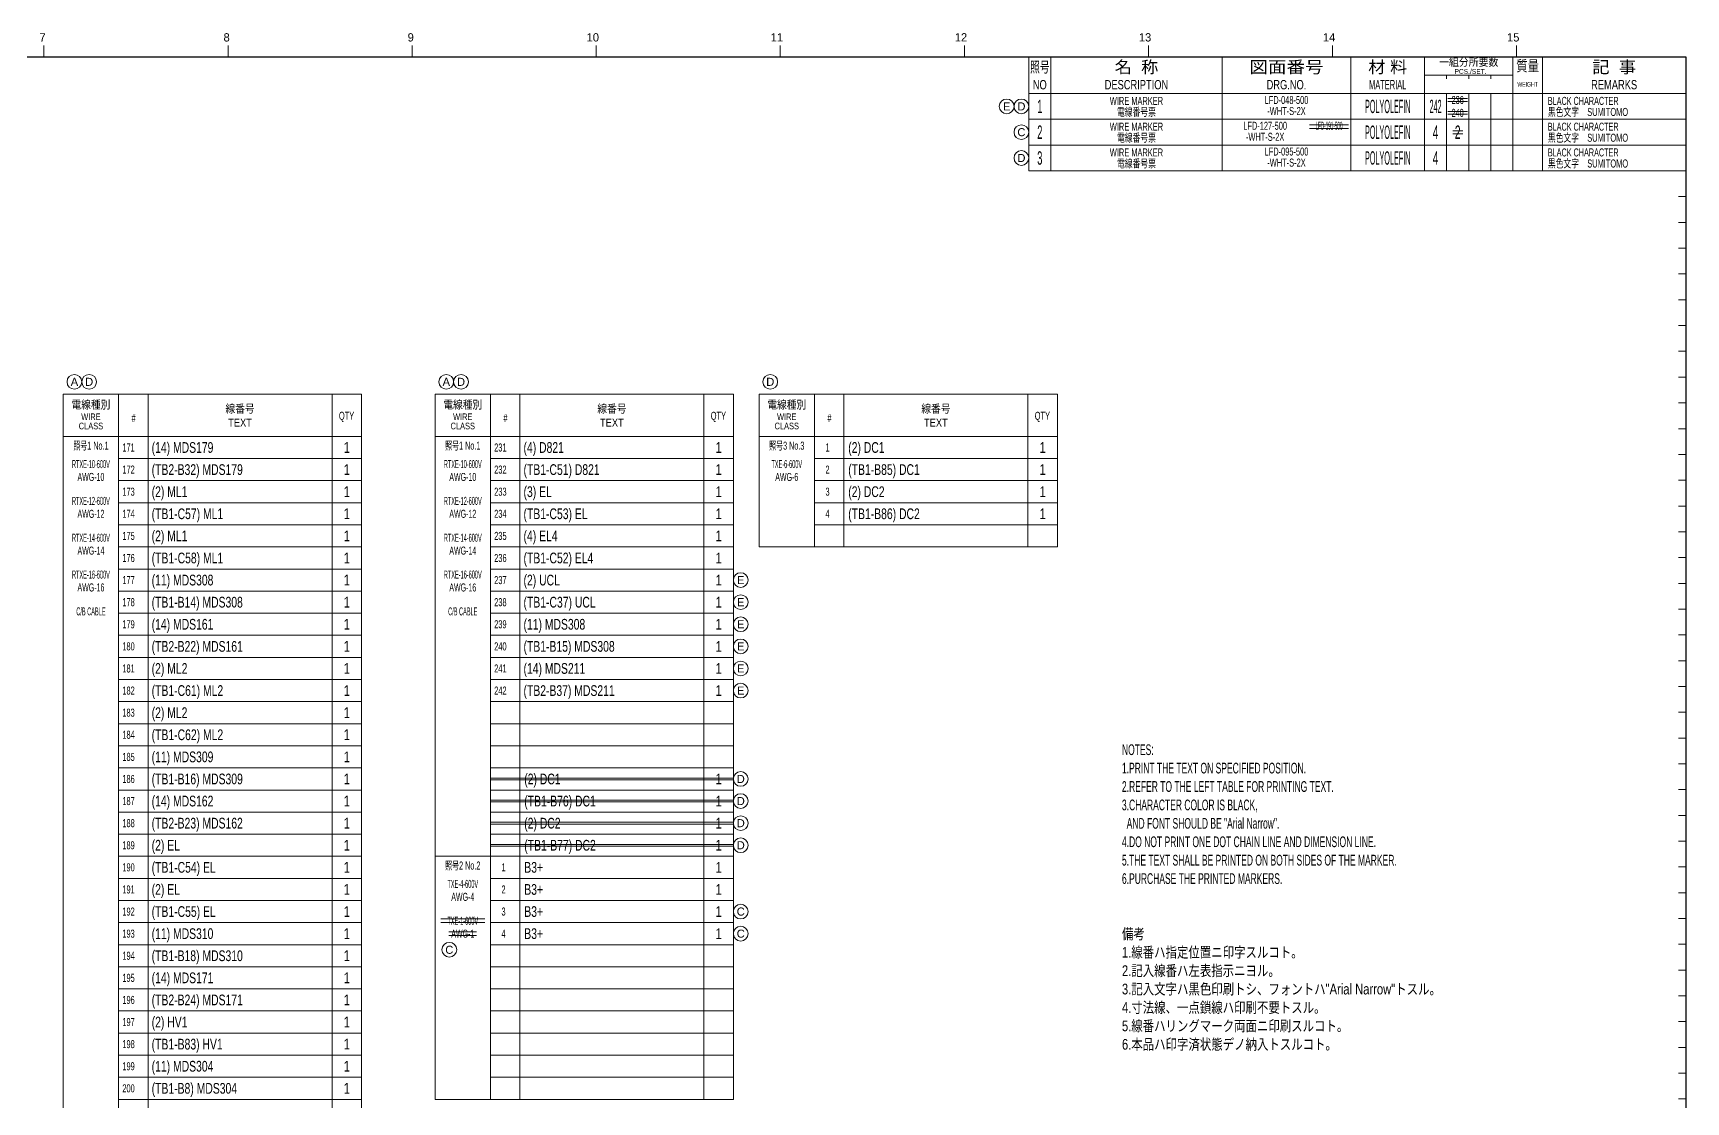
# Model space of a CAD drawing. Header units: millimetres. Extents: x 10 to 832, y 7 to 590.
# Drawn here: x 382.5 to 831.5, y 300.2 to 590.4 of the extents above; entities that cross this region are included whole.
import ezdxf
from ezdxf.enums import TextEntityAlignment as Align

# ---------------------------------------------------------------- set-up
doc = ezdxf.new("R2010")
doc.units = ezdxf.units.MM
for name, color, linetype in [('GR1_01', 7, 'Continuous'), ('GR1_02', 7, 'Continuous'), ('GR1_03', 7, 'Continuous'), ('GR1_05', 7, 'Continuous'), ('QTY', 7, 'Continuous'), ('図面枠B6M', 7, 'Continuous'), ('表題、部品表_01', 7, 'Continuous'), ('表題、部品表_02', 7, 'Continuous'), ('表題、部品表_03', 7, 'Continuous'), ('訂正記号', 7, 'Continuous')]:
    doc.layers.add(name, color=color, linetype=linetype)
doc.styles.add('HG丸ｺﾞｼｯｸM-PRO', font='')
doc.styles.get('HG丸ｺﾞｼｯｸM-PRO').set_extended_font_data('HG丸ｺﾞｼｯｸM-PRO')

# ---------------------------------------------------------------- blocks, each defined once
blk = doc.blocks.new('BLKF023')
at = {"layer": '図面枠B6M', "color": 2, "linetype": 'Continuous', "lineweight": 25}
for p, q in [((35.5, 584), (831.5, 584)), ((831.5, 584), (831.5, 15))]:
    blk.add_line(p, q, dxfattribs=at)
at = {"layer": '図面枠B6M', "color": 4, "linetype": 'Continuous', "lineweight": 13}
for p, q in [((385.5, 587), (385.5, 584)), ((435.5, 587), (435.5, 584)), ((485.5, 587), (485.5, 584)), ((535.5, 587), (535.5, 584)), ((585.5, 587), (585.5, 584)), ((635.5, 587), (635.5, 584)), ((685.5, 587), (685.5, 584)), ((735.5, 587), (735.5, 584)), ((785.5, 587), (785.5, 584)), ((829.5, 567), (831.5, 567)), ((829.5, 560), (831.5, 560)), ((829.5, 553), (831.5, 553)), ((829.5, 546), (831.5, 546)), ((829.5, 539), (831.5, 539)), ((829.5, 532), (831.5, 532)), ((829.5, 525), (831.5, 525)), ((829.5, 518), (831.5, 518)), ((829.5, 511), (831.5, 511)), ((829.5, 504), (831.5, 504)), ((829.5, 497), (831.5, 497)), ((829.5, 490), (831.5, 490)), ((829.5, 483), (831.5, 483)), ((829.5, 476), (831.5, 476)), ((829.5, 469), (831.5, 469)), ((829.5, 462), (831.5, 462)), ((829.5, 455), (831.5, 455)), ((829.5, 448), (831.5, 448)), ((829.5, 441), (831.5, 441)), ((829.5, 434), (831.5, 434)), ((829.5, 427), (831.5, 427)), ((829.5, 420), (831.5, 420)), ((829.5, 413), (831.5, 413)), ((829.5, 406), (831.5, 406)), ((829.5, 399), (831.5, 399)), ((829.5, 392), (831.5, 392)), ((829.5, 385), (831.5, 385)), ((829.5, 378), (831.5, 378)), ((829.5, 371), (831.5, 371)), ((829.5, 364), (831.5, 364)), ((829.5, 357), (831.5, 357)), ((829.5, 350), (831.5, 350)), ((829.5, 343), (831.5, 343)), ((829.5, 336), (831.5, 336)), ((829.5, 329), (831.5, 329)), ((829.5, 322), (831.5, 322)), ((829.5, 315), (831.5, 315)), ((829.5, 308), (831.5, 308)), ((829.5, 301), (831.5, 301))]:
    blk.add_line(p, q, dxfattribs=at)
at = {"layer": '図面枠B6M', "color": 4, "linetype": 'Continuous', "lineweight": 13, "style": 'HG丸ｺﾞｼｯｸM-PRO', "width": 1.003994}
for s, height, p in [('7', 2.25, (384.29, 587.45)), ('8', 2.25, (434.29, 587.45)), ('9', 2.25, (484.29, 587.45)), ('10', 2.255, (532.9, 587.45)), ('11', 2.255, (582.9, 587.45)), ('12', 2.255, (632.9, 587.45)), ('13', 2.255, (682.9, 587.45)), ('14', 2.255, (732.9, 587.45)), ('15', 2.255, (782.9, 587.45))]:
    blk.add_text(s, height=height, dxfattribs=at).set_placement(p, align=Align.BOTTOM_LEFT)
blk = doc.blocks.new('BLKF025')
at = {"layer": '表題、部品表_02', "color": 4, "linetype": 'Continuous', "lineweight": 13}
for p, q in [((653, 574), (653, 567)), ((653, 574), (831.5, 574)), ((659, 574), (659, 567)), ((705.5, 574), (705.5, 567)), ((740.5, 574), (740.5, 567)), ((760.5, 574), (760.5, 567)), ((766.5, 574), (766.5, 567)), ((772.5, 574), (772.5, 567)), ((778.5, 567), (778.5, 574)), ((784.5, 574), (784.5, 567)), ((792.5, 574), (792.5, 567)), ((831.5, 574), (831.5, 567)), ((653, 567), (831.5, 567))]:
    blk.add_line(p, q, dxfattribs=at)
blk = doc.blocks.new('BLKF027')
at = {"layer": '表題、部品表_02', "color": 4, "linetype": 'Continuous', "lineweight": 13}
for p, q in [((653, 567), (653, 560)), ((653, 567), (831.5, 567)), ((659, 567), (659, 560)), ((705.5, 567), (705.5, 560)), ((740.5, 567), (740.5, 560)), ((760.5, 567), (760.5, 560)), ((766.5, 567), (766.5, 560)), ((772.5, 567), (772.5, 560)), ((778.5, 560), (778.5, 567)), ((784.5, 567), (784.5, 560)), ((792.5, 567), (792.5, 560)), ((831.5, 567), (831.5, 560)), ((653, 560), (831.5, 560))]:
    blk.add_line(p, q, dxfattribs=at)
blk = doc.blocks.new('BLKF030')
at = {"layer": 'GR1_01', "color": 4, "linetype": 'Continuous', "lineweight": 13}
for p, q in [((653, 584), (653, 574)), ((653, 584), (831.5, 584)), ((659, 584), (659, 574)), ((705.5, 584), (705.5, 574)), ((740.5, 584), (740.5, 574)), ((760.5, 584), (760.5, 574)), ((784.5, 584), (784.5, 574)), ((792.5, 584), (792.5, 574)), ((831.5, 584), (831.5, 574)), ((760.5, 579), (784.5, 579)), ((766.5, 578), (766.5, 579)), ((772.5, 579), (772.5, 578)), ((778.5, 579), (778.5, 578)), ((653, 574), (831.5, 574))]:
    blk.add_line(p, q, dxfattribs=at)
at = {"layer": 'GR1_01', "color": 3, "linetype": 'Continuous', "lineweight": 35, "style": 'HG丸ｺﾞｼｯｸM-PRO'}
for s, height, width, p in [('一組分所要数', 2.036, 0.966638, (772.5, 582.5)), ('照号', 2.909, 0.651535, (656, 581.2)), ('名  称', 3.273, 1.042426, (682.25, 581.2)), ('図面番号', 3.273, 1.127518, (723, 581.2)), ('材 料', 3.273, 1.042439, (750.5, 581.2)), ('PCS./SET.', 1.309, 0.862935, (773, 580)), ('質量', 2.909, 0.781842, (788.5, 581.5)), ('記  事', 3.273, 1.042426, (812, 581.2)), ('NO', 2.545, 0.740841, (656, 576.4)), ('DESCRIPTION', 2.5455, 0.741365, (682.25, 576.4)), ('DRG.NO.', 2.545, 0.741189, (723, 576.4)), ('MATERIAL', 2.545, 0.594756, (750.5, 576.4)), ('WEIGHT', 1.309, 0.635507, (788.5, 576.5)), ('REMARKS', 2.545, 0.742803, (812, 576.4))]:
    blk.add_text(s, height=height, dxfattribs=dict(at, width=width)).set_placement(p, align=Align.MIDDLE_CENTER)
blk = doc.blocks.new('BLKF029')
at = {"layer": 'GR1_01', "color": 3, "linetype": 'Continuous', "lineweight": 13}
blk.add_blockref('BLKF030', (0, 0), dxfattribs=at)
blk = doc.blocks.new('BLKF034')
at = {"layer": 'GR1_01', "color": 3, "linetype": 'Continuous', "lineweight": 13}
for p, q in [((390.77, 492.39), (390.77, 480.89)), ((390.77, 492.39), (390.77, 120.89)), ((471.77, 492.39), (390.77, 492.39)), ((405.77, 492.39), (405.77, 480.89)), ((413.77, 492.39), (413.77, 120.89)), ((463.77, 492.39), (463.77, 120.89)), ((471.77, 492.39), (471.77, 120.89)), ((471.77, 480.89), (390.77, 480.89)), ((405.77, 480.89), (405.77, 120.89)), ((405.77, 480.89), (471.77, 480.89)), ((405.77, 474.89), (471.77, 474.89)), ((405.77, 468.89), (471.77, 468.89)), ((405.77, 462.89), (471.77, 462.89)), ((405.77, 456.89), (471.77, 456.89)), ((405.77, 450.89), (471.77, 450.89)), ((405.77, 444.89), (471.77, 444.89)), ((405.77, 438.89), (471.77, 438.89)), ((405.77, 432.89), (471.77, 432.89)), ((405.77, 426.89), (471.77, 426.89)), ((405.77, 420.89), (471.77, 420.89)), ((405.77, 414.89), (471.77, 414.89)), ((405.77, 408.89), (471.77, 408.89)), ((405.77, 402.89), (471.77, 402.89)), ((405.77, 396.89), (471.77, 396.89)), ((405.77, 390.89), (471.77, 390.89)), ((405.77, 384.89), (471.77, 384.89)), ((405.77, 378.89), (471.77, 378.89)), ((405.77, 372.89), (471.77, 372.89)), ((405.77, 366.89), (471.77, 366.89)), ((405.77, 360.89), (471.77, 360.89)), ((405.77, 354.89), (471.77, 354.89)), ((405.77, 348.89), (471.77, 348.89)), ((405.77, 342.89), (471.77, 342.89)), ((405.77, 336.89), (471.77, 336.89)), ((405.77, 330.89), (471.77, 330.89)), ((405.77, 324.89), (471.77, 324.89)), ((405.77, 318.89), (471.77, 318.89)), ((405.77, 312.89), (471.77, 312.89)), ((405.77, 306.89), (471.77, 306.89)), ((405.77, 300.89), (471.77, 300.89)), ((405.77, 294.89), (471.77, 294.89)), ((405.77, 288.89), (471.77, 288.89)), ((405.77, 282.89), (471.77, 282.89)), ((405.77, 276.89), (471.77, 276.89)), ((405.77, 270.89), (471.77, 270.89)), ((405.77, 264.89), (471.77, 264.89)), ((405.77, 258.89), (471.77, 258.89)), ((405.77, 252.89), (471.77, 252.89)), ((405.77, 246.89), (471.77, 246.89)), ((405.77, 240.89), (471.77, 240.89)), ((405.77, 234.89), (471.77, 234.89)), ((405.77, 228.89), (471.77, 228.89)), ((405.77, 222.89), (471.77, 222.89)), ((405.77, 216.89), (471.77, 216.89)), ((405.77, 210.89), (471.77, 210.89)), ((405.77, 204.89), (471.77, 204.89)), ((405.77, 198.89), (471.77, 198.89)), ((405.77, 192.89), (471.77, 192.89)), ((405.77, 186.89), (471.77, 186.89)), ((405.77, 180.89), (471.77, 180.89)), ((405.77, 174.89), (471.77, 174.89)), ((405.77, 168.89), (471.77, 168.89)), ((405.77, 162.89), (471.77, 162.89)), ((405.77, 156.89), (471.77, 156.89)), ((405.77, 150.89), (471.77, 150.89)), ((405.77, 144.89), (471.77, 144.89)), ((405.77, 138.89), (471.77, 138.89)), ((405.77, 132.89), (471.77, 132.89)), ((405.77, 126.89), (471.77, 126.89)), ((390.77, 120.89), (471.77, 120.89))]:
    blk.add_line(p, q, dxfattribs=at)
at = {"layer": 'GR1_01', "color": 3, "linetype": 'Continuous', "lineweight": 13, "style": 'HG丸ｺﾞｼｯｸM-PRO'}
for s, height, width, p in [('電線種別', 2.182, 0.863284, (398.27, 489.52)), ('線番号', 2.182, 0.863284, (438.77, 488.42)), ('#', 2.18, 0.693196, (409.86, 485.9)), ('TEXT', 2.182, 0.863438, (438.77, 484.64)), ('QTY', 2.182, 0.692704, (467.7, 486.5))]:
    blk.add_text(s, height=height, dxfattribs=dict(at, width=width)).set_placement(p, align=Align.MIDDLE_CENTER)
for s, width, p in [('WIRE', 0.829808, (398.27, 484.77)), ('CLASS', 0.831675, (398.27, 482.27))]:
    blk.add_text(s, height=1.818, dxfattribs=dict(at, width=width)).set_placement(p, align=Align.BOTTOM_CENTER)
blk = doc.blocks.new('BLKF035')
at = {"layer": 'GR1_01', "color": 3, "linetype": 'Continuous', "lineweight": 13}
for p, q in [((491.77, 492.39), (491.77, 480.89)), ((491.77, 492.39), (491.77, 300.89)), ((572.77, 492.39), (491.77, 492.39)), ((506.77, 492.39), (506.77, 480.89)), ((514.77, 492.39), (514.77, 300.89)), ((564.77, 492.39), (564.77, 300.89)), ((572.77, 492.39), (572.77, 300.89)), ((572.77, 480.89), (491.77, 480.89)), ((506.77, 480.89), (506.77, 300.89)), ((506.77, 480.89), (572.77, 480.89)), ((506.77, 474.89), (572.77, 474.89)), ((506.77, 468.89), (572.77, 468.89)), ((506.77, 462.89), (572.77, 462.89)), ((506.77, 456.89), (572.77, 456.89)), ((506.77, 450.89), (572.77, 450.89)), ((506.77, 444.89), (572.77, 444.89)), ((506.77, 438.89), (572.77, 438.89)), ((506.77, 432.89), (572.77, 432.89)), ((506.77, 426.89), (572.77, 426.89)), ((506.77, 420.89), (572.77, 420.89)), ((506.77, 414.89), (572.77, 414.89)), ((506.77, 408.89), (572.77, 408.89)), ((506.77, 402.89), (572.77, 402.89)), ((506.77, 396.89), (572.77, 396.89)), ((506.77, 390.89), (572.77, 390.89)), ((506.77, 384.89), (572.77, 384.89)), ((506.77, 378.89), (572.77, 378.89)), ((506.77, 372.89), (572.77, 372.89)), ((491.77, 366.89), (572.77, 366.89)), ((506.77, 360.89), (572.77, 360.89)), ((506.77, 354.89), (572.77, 354.89)), ((506.77, 348.89), (572.77, 348.89)), ((506.77, 342.89), (572.77, 342.89)), ((506.77, 336.89), (572.77, 336.89)), ((506.77, 330.89), (572.77, 330.89)), ((506.77, 324.89), (572.77, 324.89)), ((506.77, 318.89), (572.77, 318.89)), ((506.77, 312.89), (572.77, 312.89)), ((506.77, 306.89), (572.77, 306.89)), ((491.77, 300.89), (572.77, 300.89)), ((506.77, 300.89), (572.77, 300.89))]:
    blk.add_line(p, q, dxfattribs=at)
at = {"layer": 'GR1_01', "color": 3, "linetype": 'Continuous', "lineweight": 13, "style": 'HG丸ｺﾞｼｯｸM-PRO'}
for s, height, width, p in [('電線種別', 2.182, 0.863284, (499.27, 489.52)), ('線番号', 2.182, 0.863284, (539.77, 488.42)), ('#', 2.18, 0.693196, (510.86, 485.9)), ('TEXT', 2.182, 0.863438, (539.77, 484.64)), ('QTY', 2.182, 0.692704, (568.7, 486.5))]:
    blk.add_text(s, height=height, dxfattribs=dict(at, width=width)).set_placement(p, align=Align.MIDDLE_CENTER)
for s, width, p in [('WIRE', 0.829808, (499.27, 484.77)), ('CLASS', 0.831675, (499.27, 482.27))]:
    blk.add_text(s, height=1.818, dxfattribs=dict(at, width=width)).set_placement(p, align=Align.BOTTOM_CENTER)
blk = doc.blocks.new('BLKF039')
at = {"layer": '訂正記号', "color": 4, "linetype": 'Continuous', "lineweight": 13}
blk.add_circle((393.79, 495.72), 2, dxfattribs=at)
at = {"layer": '訂正記号', "color": 4, "linetype": 'Continuous', "lineweight": 13, "style": 'HG丸ｺﾞｼｯｸM-PRO', "width": 1.042301}
blk.add_text('A', height=2.18, dxfattribs=at).set_placement((393.79, 495.72), align=Align.MIDDLE_CENTER)
blk = doc.blocks.new('BLKF040')
at = {"layer": '訂正記号', "color": 4, "linetype": 'Continuous', "lineweight": 13}
blk.add_circle((494.79, 495.72), 2, dxfattribs=at)
at = {"layer": '訂正記号', "color": 4, "linetype": 'Continuous', "lineweight": 13, "style": 'HG丸ｺﾞｼｯｸM-PRO', "width": 1.042301}
blk.add_text('A', height=2.18, dxfattribs=at).set_placement((494.79, 495.72), align=Align.MIDDLE_CENTER)
blk = doc.blocks.new('BLKF043')
at = {"layer": '訂正記号', "color": 4, "linetype": 'Continuous', "lineweight": 13}
blk.add_circle((574.77, 351.89), 2, dxfattribs=at)
at = {"layer": '訂正記号', "color": 4, "linetype": 'Continuous', "lineweight": 13, "style": 'HG丸ｺﾞｼｯｸM-PRO', "width": 1.042931}
blk.add_text('C', height=2.18, dxfattribs=at).set_placement((574.77, 351.89), align=Align.MIDDLE_CENTER)
blk = doc.blocks.new('BLKF044')
at = {"layer": '訂正記号', "color": 4, "linetype": 'Continuous', "lineweight": 13}
blk.add_circle((574.77, 345.89), 2, dxfattribs=at)
at = {"layer": '訂正記号', "color": 4, "linetype": 'Continuous', "lineweight": 13, "style": 'HG丸ｺﾞｼｯｸM-PRO', "width": 1.042931}
blk.add_text('C', height=2.18, dxfattribs=at).set_placement((574.77, 345.89), align=Align.MIDDLE_CENTER)
blk = doc.blocks.new('BLKF045')
at = {"layer": '訂正記号', "color": 4, "linetype": 'Continuous', "lineweight": 13}
blk.add_circle((651, 563.5), 2, dxfattribs=at)
at = {"layer": '訂正記号', "color": 4, "linetype": 'Continuous', "lineweight": 13, "style": 'HG丸ｺﾞｼｯｸM-PRO', "width": 1.042931}
blk.add_text('C', height=2.18, dxfattribs=at).set_placement((651, 563.5), align=Align.MIDDLE_CENTER)
blk = doc.blocks.new('BLKF046')
at = {"layer": '訂正記号', "color": 4, "linetype": 'Continuous', "lineweight": 13}
blk.add_circle((495.61, 341.51), 2, dxfattribs=at)
at = {"layer": '訂正記号', "color": 4, "linetype": 'Continuous', "lineweight": 13, "style": 'HG丸ｺﾞｼｯｸM-PRO', "width": 1.042931}
blk.add_text('C', height=2.18, dxfattribs=at).set_placement((495.61, 341.51), align=Align.MIDDLE_CENTER)
blk = doc.blocks.new('BLKF049')
at = {"layer": '訂正記号', "color": 4, "linetype": 'Continuous', "lineweight": 13}
blk.add_circle((651, 570.5), 2, dxfattribs=at)
at = {"layer": '訂正記号', "color": 4, "linetype": 'Continuous', "lineweight": 13, "style": 'HG丸ｺﾞｼｯｸM-PRO', "width": 1.042833}
blk.add_text('D', height=2.18, dxfattribs=at).set_placement((651, 570.5), align=Align.MIDDLE_CENTER)
blk = doc.blocks.new('BLKF050')
at = {"layer": '表題、部品表_02', "color": 4, "linetype": 'Continuous', "lineweight": 13}
for p, q in [((653, 560), (653, 553)), ((653, 560), (831.5, 560)), ((659, 560), (659, 553)), ((705.5, 560), (705.5, 553)), ((740.5, 560), (740.5, 553)), ((760.5, 560), (760.5, 553)), ((766.5, 560), (766.5, 553)), ((772.5, 560), (772.5, 553)), ((778.5, 553), (778.5, 560)), ((784.5, 560), (784.5, 553)), ((792.5, 560), (792.5, 553)), ((831.5, 560), (831.5, 553)), ((653, 553), (831.5, 553))]:
    blk.add_line(p, q, dxfattribs=at)
blk = doc.blocks.new('BLKF052')
at = {"layer": '訂正記号', "color": 4, "linetype": 'Continuous', "lineweight": 13}
blk.add_circle((651, 556.5), 2, dxfattribs=at)
at = {"layer": '訂正記号', "color": 4, "linetype": 'Continuous', "lineweight": 13, "style": 'HG丸ｺﾞｼｯｸM-PRO', "width": 1.042833}
blk.add_text('D', height=2.18, dxfattribs=at).set_placement((651, 556.5), align=Align.MIDDLE_CENTER)
blk = doc.blocks.new('BLKF053')
at = {"layer": '訂正記号', "color": 4, "linetype": 'Continuous', "lineweight": 13}
blk.add_circle((574.77, 387.89), 2, dxfattribs=at)
at = {"layer": '訂正記号', "color": 4, "linetype": 'Continuous', "lineweight": 13, "style": 'HG丸ｺﾞｼｯｸM-PRO', "width": 1.042833}
blk.add_text('D', height=2.18, dxfattribs=at).set_placement((574.77, 387.89), align=Align.MIDDLE_CENTER)
blk = doc.blocks.new('BLKF054')
at = {"layer": '訂正記号', "color": 4, "linetype": 'Continuous', "lineweight": 13}
blk.add_circle((574.77, 381.89), 2, dxfattribs=at)
at = {"layer": '訂正記号', "color": 4, "linetype": 'Continuous', "lineweight": 13, "style": 'HG丸ｺﾞｼｯｸM-PRO', "width": 1.042833}
blk.add_text('D', height=2.18, dxfattribs=at).set_placement((574.77, 381.89), align=Align.MIDDLE_CENTER)
blk = doc.blocks.new('BLKF055')
at = {"layer": '訂正記号', "color": 4, "linetype": 'Continuous', "lineweight": 13}
blk.add_circle((574.77, 375.89), 2, dxfattribs=at)
at = {"layer": '訂正記号', "color": 4, "linetype": 'Continuous', "lineweight": 13, "style": 'HG丸ｺﾞｼｯｸM-PRO', "width": 1.042833}
blk.add_text('D', height=2.18, dxfattribs=at).set_placement((574.77, 375.89), align=Align.MIDDLE_CENTER)
blk = doc.blocks.new('BLKF056')
at = {"layer": '訂正記号', "color": 4, "linetype": 'Continuous', "lineweight": 13}
blk.add_circle((574.77, 369.89), 2, dxfattribs=at)
at = {"layer": '訂正記号', "color": 4, "linetype": 'Continuous', "lineweight": 13, "style": 'HG丸ｺﾞｼｯｸM-PRO', "width": 1.042833}
blk.add_text('D', height=2.18, dxfattribs=at).set_placement((574.77, 369.89), align=Align.MIDDLE_CENTER)
blk = doc.blocks.new('BLKF057')
at = {"layer": 'GR1_01', "color": 3, "linetype": 'Continuous', "lineweight": 13}
for p, q in [((579.77, 492.39), (579.77, 480.89)), ((579.77, 492.39), (579.77, 450.89)), ((660.77, 492.39), (579.77, 492.39)), ((594.77, 492.39), (594.77, 480.89)), ((602.77, 492.39), (602.77, 450.89)), ((652.77, 492.39), (652.77, 450.89)), ((660.77, 492.39), (660.77, 450.89)), ((660.77, 480.89), (579.77, 480.89)), ((594.77, 480.89), (594.77, 450.89)), ((594.77, 480.89), (660.77, 480.89)), ((594.77, 474.89), (660.77, 474.89)), ((594.77, 468.89), (660.77, 468.89)), ((594.77, 462.89), (660.77, 462.89)), ((594.77, 456.89), (660.77, 456.89)), ((579.77, 450.89), (660.77, 450.89))]:
    blk.add_line(p, q, dxfattribs=at)
at = {"layer": 'GR1_01', "color": 3, "linetype": 'Continuous', "lineweight": 13, "style": 'HG丸ｺﾞｼｯｸM-PRO'}
for s, height, width, p in [('電線種別', 2.182, 0.863284, (587.27, 489.52)), ('線番号', 2.182, 0.863284, (627.77, 488.42)), ('#', 2.18, 0.693196, (598.86, 485.9)), ('TEXT', 2.182, 0.863438, (627.77, 484.64)), ('QTY', 2.182, 0.692704, (656.7, 486.5))]:
    blk.add_text(s, height=height, dxfattribs=dict(at, width=width)).set_placement(p, align=Align.MIDDLE_CENTER)
for s, width, p in [('WIRE', 0.829808, (587.27, 484.77)), ('CLASS', 0.831675, (587.27, 482.27))]:
    blk.add_text(s, height=1.818, dxfattribs=dict(at, width=width)).set_placement(p, align=Align.BOTTOM_CENTER)
blk = doc.blocks.new('BLKF058')
at = {"layer": '訂正記号', "color": 4, "linetype": 'Continuous', "lineweight": 13}
blk.add_circle((582.79, 495.72), 2, dxfattribs=at)
at = {"layer": '訂正記号', "color": 4, "linetype": 'Continuous', "lineweight": 13, "style": 'HG丸ｺﾞｼｯｸM-PRO', "width": 1.042833}
blk.add_text('D', height=2.18, dxfattribs=at).set_placement((582.79, 495.72), align=Align.MIDDLE_CENTER)
blk = doc.blocks.new('BLKF060')
at = {"layer": '訂正記号', "color": 4, "linetype": 'Continuous', "lineweight": 13}
blk.add_circle((498.79, 495.72), 2, dxfattribs=at)
at = {"layer": '訂正記号', "color": 4, "linetype": 'Continuous', "lineweight": 13, "style": 'HG丸ｺﾞｼｯｸM-PRO', "width": 1.042833}
blk.add_text('D', height=2.18, dxfattribs=at).set_placement((498.79, 495.72), align=Align.MIDDLE_CENTER)
blk = doc.blocks.new('BLKF061')
at = {"layer": '訂正記号', "color": 4, "linetype": 'Continuous', "lineweight": 13}
blk.add_circle((397.79, 495.72), 2, dxfattribs=at)
at = {"layer": '訂正記号', "color": 4, "linetype": 'Continuous', "lineweight": 13, "style": 'HG丸ｺﾞｼｯｸM-PRO', "width": 1.042833}
blk.add_text('D', height=2.18, dxfattribs=at).set_placement((397.79, 495.72), align=Align.MIDDLE_CENTER)
blk = doc.blocks.new('BLKF067')
at = {"layer": '訂正記号', "color": 4, "linetype": 'Continuous', "lineweight": 13}
blk.add_circle((574.77, 441.89), 2, dxfattribs=at)
at = {"layer": '訂正記号', "color": 4, "linetype": 'Continuous', "lineweight": 13, "style": 'HG丸ｺﾞｼｯｸM-PRO', "width": 1.04259}
blk.add_text('E', height=2.18, dxfattribs=at).set_placement((574.77, 441.89), align=Align.MIDDLE_CENTER)
blk = doc.blocks.new('BLKF068')
at = {"layer": '訂正記号', "color": 4, "linetype": 'Continuous', "lineweight": 13}
blk.add_circle((574.77, 435.89), 2, dxfattribs=at)
at = {"layer": '訂正記号', "color": 4, "linetype": 'Continuous', "lineweight": 13, "style": 'HG丸ｺﾞｼｯｸM-PRO', "width": 1.04259}
blk.add_text('E', height=2.18, dxfattribs=at).set_placement((574.77, 435.89), align=Align.MIDDLE_CENTER)
blk = doc.blocks.new('BLKF069')
at = {"layer": '訂正記号', "color": 4, "linetype": 'Continuous', "lineweight": 13}
blk.add_circle((574.77, 429.89), 2, dxfattribs=at)
at = {"layer": '訂正記号', "color": 4, "linetype": 'Continuous', "lineweight": 13, "style": 'HG丸ｺﾞｼｯｸM-PRO', "width": 1.04259}
blk.add_text('E', height=2.18, dxfattribs=at).set_placement((574.77, 429.89), align=Align.MIDDLE_CENTER)
blk = doc.blocks.new('BLKF070')
at = {"layer": '訂正記号', "color": 4, "linetype": 'Continuous', "lineweight": 13}
blk.add_circle((574.77, 423.89), 2, dxfattribs=at)
at = {"layer": '訂正記号', "color": 4, "linetype": 'Continuous', "lineweight": 13, "style": 'HG丸ｺﾞｼｯｸM-PRO', "width": 1.04259}
blk.add_text('E', height=2.18, dxfattribs=at).set_placement((574.77, 423.89), align=Align.MIDDLE_CENTER)
blk = doc.blocks.new('BLKF071')
at = {"layer": '訂正記号', "color": 4, "linetype": 'Continuous', "lineweight": 13}
blk.add_circle((574.77, 417.89), 2, dxfattribs=at)
at = {"layer": '訂正記号', "color": 4, "linetype": 'Continuous', "lineweight": 13, "style": 'HG丸ｺﾞｼｯｸM-PRO', "width": 1.04259}
blk.add_text('E', height=2.18, dxfattribs=at).set_placement((574.77, 417.89), align=Align.MIDDLE_CENTER)
blk = doc.blocks.new('BLKF072')
at = {"layer": '訂正記号', "color": 4, "linetype": 'Continuous', "lineweight": 13}
blk.add_circle((574.77, 411.89), 2, dxfattribs=at)
at = {"layer": '訂正記号', "color": 4, "linetype": 'Continuous', "lineweight": 13, "style": 'HG丸ｺﾞｼｯｸM-PRO', "width": 1.04259}
blk.add_text('E', height=2.18, dxfattribs=at).set_placement((574.77, 411.89), align=Align.MIDDLE_CENTER)
blk = doc.blocks.new('BLKF073')
at = {"layer": '訂正記号', "color": 4, "linetype": 'Continuous', "lineweight": 13}
blk.add_circle((647, 570.5), 2, dxfattribs=at)
at = {"layer": '訂正記号', "color": 4, "linetype": 'Continuous', "lineweight": 13, "style": 'HG丸ｺﾞｼｯｸM-PRO', "width": 1.04259}
blk.add_text('E', height=2.18, dxfattribs=at).set_placement((647, 570.5), align=Align.MIDDLE_CENTER)

msp = doc.modelspace()

# ---------------------------------------------------------------- linework, layer by layer
at = {"layer": 'GR1_05', "color": 4, "linetype": 'Continuous', "lineweight": 13}
for p, q in [((768.18, 563.9), (770.87, 563.9)), ((768.18, 563.1), (770.87, 563.1))]:
    msp.add_line(p, q, dxfattribs=at)
at = {"layer": '訂正記号', "color": 4, "linetype": 'Continuous', "lineweight": 13}
for p, q in [((766.8, 572.65), (772.2, 572.65)), ((766.8, 571.85), (772.2, 571.85)), ((766.8, 569.15), (772.2, 569.15)), ((766.8, 568.35), (772.2, 568.35)), ((729.27, 565.5), (739.83, 565.5)), ((729.27, 564.5), (739.83, 564.5)), ((506.77, 388.14), (572.77, 388.14)), ((506.77, 387.64), (572.77, 387.64)), ((506.77, 382.14), (572.77, 382.14)), ((506.77, 381.64), (572.77, 381.64)), ((506.77, 376.14), (572.77, 376.14)), ((506.77, 375.64), (572.77, 375.64)), ((506.77, 370.14), (572.77, 370.14)), ((506.77, 369.64), (572.77, 369.64)), ((493.27, 349.89), (505.27, 349.89)), ((493.27, 348.89), (505.27, 348.89)), ((495.52, 346.39), (503.02, 346.39)), ((495.52, 345.39), (503.02, 345.39))]:
    msp.add_line(p, q, dxfattribs=at)

# ---------------------------------------------------------------- block references
at = {"layer": 'GR1_01', "color": 3, "linetype": 'Continuous', "lineweight": 13}
for name in ['BLKF029', 'BLKF034', 'BLKF035', 'BLKF057']:
    msp.add_blockref(name, (0, 0), dxfattribs=at)
at = {"layer": '図面枠B6M', "color": 4, "linetype": 'Continuous', "lineweight": 13}
msp.add_blockref('BLKF023', (0, 0), dxfattribs=at)
at = {"layer": '表題、部品表_02', "color": 4, "linetype": 'Continuous', "lineweight": 13}
for name in ['BLKF025', 'BLKF027', 'BLKF050']:
    msp.add_blockref(name, (0, 0), dxfattribs=at)
at = {"layer": '訂正記号', "color": 4, "linetype": 'Continuous', "lineweight": 13}
for name in ['BLKF073', 'BLKF049', 'BLKF045', 'BLKF052', 'BLKF039', 'BLKF061', 'BLKF040', 'BLKF060', 'BLKF058', 'BLKF067', 'BLKF068', 'BLKF069', 'BLKF070', 'BLKF071', 'BLKF072', 'BLKF053', 'BLKF054', 'BLKF055', 'BLKF056', 'BLKF043', 'BLKF044', 'BLKF046']:
    msp.add_blockref(name, (0, 0), dxfattribs=at)

# ---------------------------------------------------------------- texts
at = {"layer": 'GR1_02', "color": 3, "linetype": 'Continuous', "lineweight": 35, "style": 'HG丸ｺﾞｼｯｸM-PRO'}
for s, height, width, p in [('照号1 No.1', 2.182, 0.618598, (398.27, 478.39)), ('照号1 No.1', 2.182, 0.618598, (499.27, 478.39)), ('照号3 No.3', 2.182, 0.618598, (587.27, 478.39)), ('RTXE-10-600V', 2.1818, 0.41606, (398.27, 473.39)), ('RTXE-10-600V', 2.1818, 0.41606, (499.27, 473.39)), ('TXE-6-600V', 2.182, 0.416, (587.27, 473.39)), ('AWG-10', 2.182, 0.522521, (398.27, 469.89)), ('AWG-10', 2.182, 0.522521, (499.27, 469.89)), ('AWG-6', 2.182, 0.522775, (587.27, 469.89)), ('RTXE-12-600V', 2.1818, 0.41606, (398.27, 463.39)), ('RTXE-12-600V', 2.1818, 0.41606, (499.27, 463.39)), ('AWG-12', 2.182, 0.522521, (398.27, 459.89)), ('AWG-12', 2.182, 0.522521, (499.27, 459.89)), ('RTXE-14-600V', 2.1818, 0.41606, (398.27, 453.39)), ('RTXE-14-600V', 2.1818, 0.41606, (499.27, 453.39)), ('AWG-14', 2.182, 0.522521, (398.27, 449.89)), ('AWG-14', 2.182, 0.522521, (499.27, 449.89)), ('RTXE-16-600V', 2.1818, 0.41606, (398.27, 443.39)), ('RTXE-16-600V', 2.1818, 0.41606, (499.27, 443.39)), ('AWG-16', 2.182, 0.522521, (398.27, 439.89)), ('AWG-16', 2.182, 0.522521, (499.27, 439.89)), ('C/B CABLE', 2.182, 0.416781, (398.27, 433.39)), ('C/B CABLE', 2.182, 0.416781, (499.27, 433.39)), ('照号2 No.2', 2.182, 0.618598, (499.27, 364.39)), ('TXE-4-600V', 2.182, 0.416, (499.27, 359.39)), ('AWG-4', 2.182, 0.522775, (499.27, 355.89))]:
    msp.add_text(s, height=height, dxfattribs=dict(at, width=width)).set_placement(p, align=Align.MIDDLE_CENTER)
at = {"layer": 'GR1_02', "color": 3, "linetype": 'Continuous', "lineweight": 9, "style": 'HG丸ｺﾞｼｯｸM-PRO', "width": 0.784542}
for p in [(467.77, 477.89), (568.77, 477.89), (656.77, 477.89), (467.77, 471.89), (568.77, 471.89), (656.77, 471.89), (467.77, 465.89), (568.77, 465.89), (656.77, 465.89), (467.77, 459.89), (568.77, 459.89), (656.77, 459.89), (467.77, 453.89), (568.77, 453.89), (467.77, 447.89), (568.77, 447.89), (467.77, 441.89), (568.77, 441.89), (467.77, 435.89), (568.77, 435.89), (467.77, 429.89), (568.77, 429.89), (467.77, 423.89), (568.77, 423.89), (467.77, 417.89), (568.77, 417.89), (467.77, 411.89), (568.77, 411.89), (467.77, 405.89), (467.77, 399.89), (467.77, 393.89), (467.77, 387.89), (467.77, 381.89), (467.77, 375.89), (467.77, 369.89), (467.77, 363.89), (568.77, 363.89), (467.77, 357.89), (568.77, 357.89), (467.77, 351.89), (568.77, 351.89), (467.77, 345.89), (568.77, 345.89), (467.77, 339.89), (467.77, 333.89), (467.77, 327.89), (467.77, 321.89), (467.77, 315.89), (467.77, 309.89), (467.77, 303.89)]:
    msp.add_text('1', height=2.91, dxfattribs=at).set_placement(p, align=Align.MIDDLE_CENTER)
at = {"layer": 'GR1_03', "color": 3, "linetype": 'Continuous', "lineweight": 9, "style": 'HG丸ｺﾞｼｯｸM-PRO', "width": 0.691275}
for s, p in [('171', (406.8, 477.89)), ('172', (406.8, 471.89)), ('173', (406.8, 465.89)), ('174', (406.8, 459.89)), ('175', (406.8, 453.89)), ('176', (406.8, 447.89)), ('177', (406.8, 441.89)), ('178', (406.8, 435.89)), ('179', (406.8, 429.89)), ('180', (406.8, 423.89)), ('181', (406.8, 417.89)), ('182', (406.8, 411.89)), ('183', (406.8, 405.89)), ('184', (406.8, 399.89)), ('185', (406.8, 393.89)), ('186', (406.8, 387.89)), ('187', (406.8, 381.89)), ('188', (406.8, 375.89)), ('189', (406.8, 369.89)), ('190', (406.8, 363.89)), ('191', (406.8, 357.89)), ('192', (406.8, 351.89)), ('193', (406.8, 345.89)), ('194', (406.8, 339.89)), ('195', (406.8, 333.89)), ('196', (406.8, 327.89)), ('197', (406.8, 321.89)), ('198', (406.8, 315.89)), ('199', (406.8, 309.89)), ('200', (406.8, 303.89))]:
    msp.add_text(s, height=2.182, dxfattribs=at).set_placement(p, align=Align.MIDDLE_LEFT)
at = {"layer": 'GR1_03', "color": 2, "linetype": 'Continuous', "lineweight": 13, "style": 'HG丸ｺﾞｼｯｸM-PRO', "width": 0.691275}
for s, height, p in [('231', 2.182, (507.8, 477.89)), ('1', 2.18, (597.78, 477.89)), ('232', 2.182, (507.8, 471.89)), ('2', 2.18, (597.78, 471.89)), ('233', 2.182, (507.8, 465.89)), ('3', 2.18, (597.78, 465.89)), ('234', 2.182, (507.8, 459.89)), ('4', 2.18, (597.78, 459.89)), ('235', 2.182, (507.8, 453.89)), ('236', 2.182, (507.8, 447.89)), ('237', 2.182, (507.8, 441.89)), ('238', 2.182, (507.8, 435.89)), ('239', 2.182, (507.8, 429.89)), ('240', 2.182, (507.8, 423.89)), ('241', 2.182, (507.8, 417.89)), ('242', 2.182, (507.8, 411.89)), ('1', 2.18, (509.78, 363.89)), ('2', 2.18, (509.78, 357.89)), ('3', 2.18, (509.78, 351.89)), ('4', 2.18, (509.78, 345.89))]:
    msp.add_text(s, height=height, dxfattribs=at).set_placement(p, align=Align.MIDDLE_LEFT)
at = {"layer": 'GR1_05', "color": 3, "linetype": 'Continuous', "lineweight": 35, "style": 'HG丸ｺﾞｼｯｸM-PRO', "width": 0.576062}
msp.add_text('2', height=3.64, dxfattribs=at).set_placement((769.5, 563.5), align=Align.MIDDLE_CENTER)
at = {"layer": 'QTY', "color": 4, "linetype": 'Continuous', "lineweight": 35, "style": 'HG丸ｺﾞｼｯｸM-PRO'}
for s, height, width, p in [('(14) MDS179', 2.9091, 0.724357, (414.77, 477.89)), ('(4) D821', 2.909, 0.724249, (515.77, 477.89)), ('(TB2-B32) MDS179', 2.9091, 0.724741, (414.77, 471.89)), ('(TB1-C51) D821', 2.9091, 0.7245, (515.77, 471.89)), ('(2) ML1', 2.909, 0.724404, (414.77, 465.89)), ('(3) EL', 2.909, 0.724877, (515.77, 465.89)), ('(TB1-C57) ML1', 2.9091, 0.724598, (414.77, 459.89)), ('(TB1-C53) EL', 2.9091, 0.724825, (515.77, 459.89)), ('(2) ML1', 2.909, 0.724404, (414.77, 453.89)), ('(4) EL4', 2.909, 0.724746, (515.77, 453.89)), ('(TB1-C58) ML1', 2.9091, 0.724598, (414.77, 447.89)), ('(TB1-C52) EL4', 2.9091, 0.724767, (515.77, 447.89)), ('(11) MDS308', 2.9091, 0.724357, (414.77, 441.89)), ('(2) UCL', 2.909, 0.724951, (515.77, 441.89)), ('(TB1-B14) MDS308', 2.9091, 0.724741, (414.77, 435.89)), ('(TB1-C37) UCL', 2.9091, 0.724867, (515.77, 435.89)), ('(14) MDS161', 2.9091, 0.724357, (414.77, 429.89)), ('(11) MDS308', 2.9091, 0.724357, (515.77, 429.89)), ('(TB2-B22) MDS161', 2.9091, 0.724741, (414.77, 423.89)), ('(TB1-B15) MDS308', 2.9091, 0.724741, (515.77, 423.89)), ('(2) ML2', 2.909, 0.724404, (414.77, 417.89)), ('(14) MDS211', 2.9091, 0.724357, (515.77, 417.89)), ('(TB1-C61) ML2', 2.9091, 0.724598, (414.77, 411.89)), ('(TB2-B37) MDS211', 2.9091, 0.724741, (515.77, 411.89)), ('(2) ML2', 2.909, 0.724404, (414.77, 405.89)), ('(TB1-C62) ML2', 2.9091, 0.724598, (414.77, 399.89)), ('(11) MDS309', 2.9091, 0.724357, (414.77, 393.89)), ('(TB1-B16) MDS309', 2.9091, 0.724741, (414.77, 387.89)), ('(14) MDS162', 2.9091, 0.724357, (414.77, 381.89)), ('(TB2-B23) MDS162', 2.9091, 0.724741, (414.77, 375.89)), ('(2) EL', 2.909, 0.724877, (414.77, 369.89)), ('(TB1-C54) EL', 2.9091, 0.724825, (414.77, 363.89)), ('B3+', 2.909, 0.725547, (515.97, 363.89)), ('(2) EL', 2.909, 0.724877, (414.77, 357.89)), ('B3+', 2.909, 0.725547, (515.97, 357.89)), ('(TB1-C55) EL', 2.9091, 0.724825, (414.77, 351.89)), ('B3+', 2.909, 0.725547, (515.97, 351.89)), ('(11) MDS310', 2.9091, 0.724357, (414.77, 345.89)), ('B3+', 2.909, 0.725547, (515.97, 345.89)), ('(TB1-B18) MDS310', 2.9091, 0.724741, (414.77, 339.89)), ('(14) MDS171', 2.9091, 0.724357, (414.77, 333.89)), ('(TB2-B24) MDS171', 2.9091, 0.724741, (414.77, 327.89)), ('(2) HV1', 2.909, 0.724873, (414.77, 321.89)), ('(TB1-B83) HV1', 2.9091, 0.725088, (414.77, 315.89)), ('(11) MDS304', 2.9091, 0.724357, (414.77, 309.89)), ('(TB1-B8) MDS304', 2.9091, 0.724782, (414.77, 303.89))]:
    msp.add_text(s, height=height, dxfattribs=dict(at, width=width)).set_placement(p, align=Align.MIDDLE_LEFT)
at = {"layer": 'QTY', "color": 7, "linetype": 'Continuous', "lineweight": 35, "style": 'HG丸ｺﾞｼｯｸM-PRO'}
for s, height, width, p in [('(2) DC1', 2.909, 0.724381, (603.97, 477.89)), ('(TB1-B85) DC1', 2.9091, 0.724846, (603.97, 471.89)), ('(2) DC2', 2.909, 0.724381, (603.97, 465.89)), ('(TB1-B86) DC2', 2.9091, 0.724846, (603.97, 459.89))]:
    msp.add_text(s, height=height, dxfattribs=dict(at, width=width)).set_placement(p, align=Align.MIDDLE_LEFT)
at = {"layer": '表題、部品表_01', "color": 3, "linetype": 'Continuous', "lineweight": 35, "style": 'HG丸ｺﾞｼｯｸM-PRO'}
for s, height, width, p in [('NOTES:', 2.909, 0.59509, (678.31, 395.84)), ('1.PRINT THE TEXT ON SPECIFIED POSITION.', 2.9091, 0.594476, (678.31, 390.84)), ('2.REFER TO THE LEFT TABLE FOR PRINTING TEXT.', 2.9091, 0.594105, (678.31, 385.84)), ('3.CHARACTER COLOR IS BLACK,', 2.9091, 0.593888, (678.31, 380.84)), ('  AND FONT SHOULD BE "Arial Narrow".', 2.9091, 0.594181, (678.31, 375.84)), ('4.DO NOT PRINT ONE DOT CHAIN LINE AND DIMENSION LINE.', 2.9091, 0.594405, (678.31, 370.84)), ('5.THE TEXT SHALL BE PRINTED ON BOTH SIDES OF THE MARKER.', 2.9091, 0.594358, (678.31, 365.84)), ('6.PURCHASE THE PRINTED MARKERS.', 2.9091, 0.594371, (678.31, 360.84)), ('備考', 2.909, 0.781842, (678.31, 345.84)), ('1.線番ハ指定位置ニ印字スルコト。', 2.9091, 0.782035, (678.31, 340.84)), ('2.記入線番ハ左表指示ニヨル。', 2.9091, 0.782062, (678.31, 335.84)), ('3.記入文字ハ黒色印刷トシ、フォントハ"Arial Narrow"トスル。', 2.9091, 0.782422, (678.31, 330.84)), ('4.寸法線、一点鎖線ハ印刷不要トスル。', 2.9091, 0.782013, (678.31, 325.84)), ('5.線番ハリングマーク両面ニ印刷スルコト。', 2.9091, 0.781996, (678.31, 320.84)), ('6.本品ハ印字済状態デノ納入トスルコト。', 2.9091, 0.782004, (678.31, 315.84))]:
    msp.add_text(s, height=height, dxfattribs=dict(at, width=width)).set_placement(p, align=Align.MIDDLE_LEFT)
at = {"layer": '表題、部品表_03', "color": 3, "linetype": 'Continuous', "lineweight": 35, "style": 'HG丸ｺﾞｼｯｸM-PRO'}
for s, height, width, p in [('1', 3.64, 0.521199, (656, 570.5)), ('WIRE MARKER', 2.1818, 0.692392, (682.25, 572)), ('電線番号票', 2.182, 0.692256, (682.25, 569)), ('242', 3.636, 0.389528, (763.5, 570.5)), ('WIRE MARKER', 2.1818, 0.692392, (682.25, 565)), ('2', 3.64, 0.521199, (656, 563.5)), ('電線番号票', 2.182, 0.692256, (682.25, 562)), ('4', 3.64, 0.576062, (763.5, 563.5)), ('3', 3.64, 0.521199, (656, 556.5)), ('WIRE MARKER', 2.1818, 0.692392, (682.25, 558)), ('4', 3.64, 0.576062, (763.5, 556.5)), ('電線番号票', 2.182, 0.692256, (682.25, 555))]:
    msp.add_text(s, height=height, dxfattribs=dict(at, width=width)).set_placement(p, align=Align.MIDDLE_CENTER)
for s, height, width, p in [('LFD-048-500', 2.1818, 0.691691, (723, 570.5)), ('-WHT-S-2X', 2.182, 0.692199, (723, 567.5)), ('LFD-127-500', 2.1818, 0.691691, (717.2, 563.5)), ('-WHT-S-2X', 2.182, 0.692199, (717.2, 560.5)), ('LFD-095-500', 2.1818, 0.691691, (723, 556.5)), ('-WHT-S-2X', 2.182, 0.692199, (723, 553.5))]:
    msp.add_text(s, height=height, dxfattribs=dict(at, width=width)).set_placement(p, align=Align.BOTTOM_CENTER)
at = {"layer": '表題、部品表_03', "color": 2, "linetype": 'Continuous', "lineweight": 25, "style": 'HG丸ｺﾞｼｯｸM-PRO', "width": 0.391617}
for p in [(750.5, 570.5), (750.5, 563.5), (750.5, 556.5)]:
    msp.add_text('POLYOLEFIN', height=3.636, dxfattribs=at).set_placement(p, align=Align.MIDDLE_CENTER)
at = {"layer": '表題、部品表_03', "color": 3, "linetype": 'Continuous', "lineweight": 35, "style": 'HG丸ｺﾞｼｯｸM-PRO'}
for s, width, p in [('黒色文字    SUMITOMO', 0.691917, (794, 569)), ('BLACK CHARACTER', 0.619316, (794, 572)), ('BLACK CHARACTER', 0.619316, (794, 565)), ('黒色文字    SUMITOMO', 0.691917, (794, 562)), ('BLACK CHARACTER', 0.619316, (794, 558)), ('黒色文字    SUMITOMO', 0.691917, (794, 555))]:
    msp.add_text(s, height=2.1818, dxfattribs=dict(at, width=width)).set_placement(p, align=Align.MIDDLE_LEFT)
at = {"layer": '訂正記号', "color": 3, "linetype": 'Continuous', "lineweight": 35, "style": 'HG丸ｺﾞｼｯｸM-PRO'}
for s, width, p in [('236', 0.658357, (769.5, 572.25)), ('240', 0.658357, (769.5, 568.75)), ('TXE-1-600V', 0.416, (499.27, 349.39)), ('AWG-1', 0.522775, (499.27, 345.89))]:
    msp.add_text(s, height=2.182, dxfattribs=dict(at, width=width)).set_placement(p, align=Align.MIDDLE_CENTER)
at = {"layer": '訂正記号', "color": 3, "linetype": 'Continuous', "lineweight": 35, "style": 'HG丸ｺﾞｼｯｸM-PRO', "width": 0.341005}
msp.add_text('LFD-191-500', height=2.1818, dxfattribs=at).set_placement((734.55, 563.5), align=Align.BOTTOM_CENTER)
at = {"layer": '訂正記号', "color": 4, "linetype": 'Continuous', "lineweight": 35, "style": 'HG丸ｺﾞｼｯｸM-PRO'}
for s, height, width, p in [('(2) DC1', 2.909, 0.724381, (515.97, 387.89)), ('(TB1-B76) DC1', 2.9091, 0.724846, (515.97, 381.89)), ('(2) DC2', 2.909, 0.724381, (515.97, 375.89)), ('(TB1-B77) DC2', 2.9091, 0.724846, (515.97, 369.89))]:
    msp.add_text(s, height=height, dxfattribs=dict(at, width=width)).set_placement(p, align=Align.MIDDLE_LEFT)
at = {"layer": '訂正記号', "color": 3, "linetype": 'Continuous', "lineweight": 9, "style": 'HG丸ｺﾞｼｯｸM-PRO', "width": 0.784542}
for p in [(568.77, 387.89), (568.77, 381.89), (568.77, 375.89), (568.77, 369.89)]:
    msp.add_text('1', height=2.91, dxfattribs=at).set_placement(p, align=Align.MIDDLE_CENTER)

doc.saveas('drawing.dxf')
